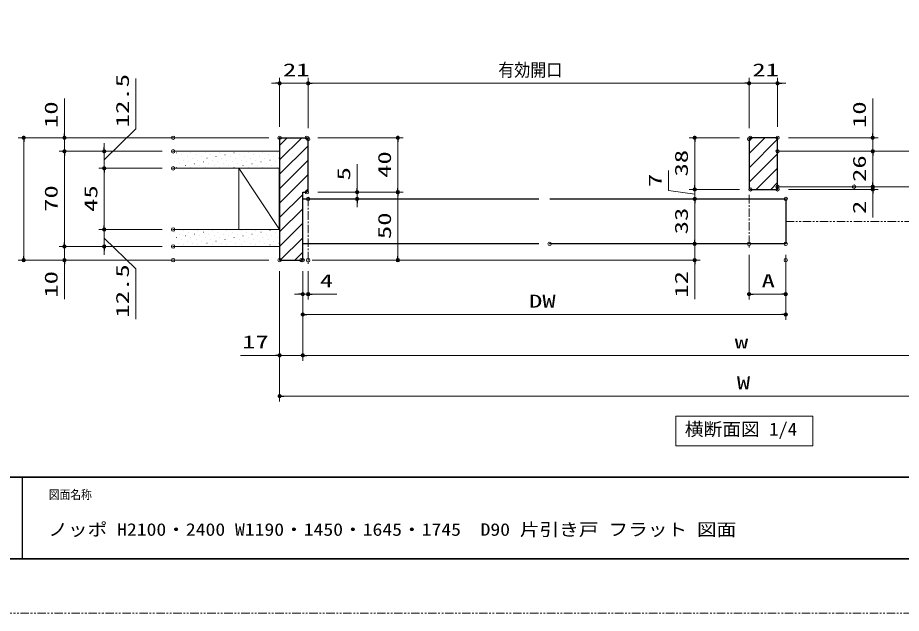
# Model space of a CAD drawing. Units: millimetres, scale not verified. Extents: x -1306 to 1306, y -607 to 607.
# Drawn here: x -896 to -246, y -594 to -156 of the extents above; entities that cross this region are included whole.
import ezdxf
from ezdxf.enums import TextEntityAlignment as Align

# ---------------------------------------------------------------- set-up
doc = ezdxf.new("R2010")
doc.units = ezdxf.units.MM
doc.header["$LTSCALE"] = 5
doc.header["$PDMODE"] = 32
doc.header["$PDSIZE"] = 2.5
doc.linetypes.add('USER1', pattern=[2.5, 1.25, -0.25, 0.25, -0.25, 0.25, -0.25])
doc.linetypes.add('USER3', pattern=[2, 1.25, -0.25, 0.25, -0.25])
for name, color, linetype, lineweight in [('0-1_線(黄)', 2, 'Continuous', 15), ('0-3_陰線', 4, 'USER1', 9), ('0-8_二点鎖線', 4, 'USER1', 9), ('0-C_中心線', 3, 'USER3', 9), ('0-D_線(白)', 7, 'Continuous', 30), ('1-1_寸法線', 3, 'Continuous', 13), ('1-2_ハッチング', 6, 'Continuous', 9), ('1-4_DEFPOINTS', 7, 'Continuous', 5), ('1-5_0', 3, 'Continuous', 25), ('1-7_図面枠', 7, 'Continuous', 35)]:
    doc.layers.add(name, color=color, linetype=linetype, lineweight=lineweight)
doc.styles.add('ＭＳ ゴシック', font='')
doc.styles.get('ＭＳ ゴシック').set_extended_font_data('MS Gothic')

# ---------------------------------------------------------------- blocks, each defined once
blk = doc.blocks.new('_DOT')
at = {"layer": '1-5_0'}
blk.add_line((-2.5, 0), (-5, 0), dxfattribs=at)
for points in [[(0, 0), (-2.5, 0), (-2.48, 0.313)], [(0, 0), (-2.48, -0.313), (-2.5, 0)], [(0, 0), (-2.48, 0.313), (-2.421, 0.622)], [(0, 0), (-2.421, -0.622), (-2.48, -0.313)], [(0, 0), (-2.421, 0.622), (-2.324, 0.92)], [(0, 0), (-2.324, -0.92), (-2.421, -0.622)], [(0, 0), (-2.324, 0.92), (-2.191, 1.204)], [(0, 0), (-2.191, -1.204), (-2.324, -0.92)], [(0, 0), (-2.191, 1.204), (-2.023, 1.469)], [(0, 0), (-2.023, -1.469), (-2.191, -1.204)], [(0, 0), (-2.023, 1.469), (-1.822, 1.711)], [(0, 0), (-1.822, -1.711), (-2.023, -1.469)], [(0, 0), (-1.822, 1.711), (-1.594, 1.926)], [(0, 0), (-1.594, -1.926), (-1.822, -1.711)], [(0, 0), (-1.594, 1.926), (-1.34, 2.111)], [(0, 0), (-1.34, -2.111), (-1.594, -1.926)], [(0, 0), (-1.34, 2.111), (-1.064, 2.262)], [(0, 0), (-1.064, -2.262), (-1.34, -2.111)], [(0, 0), (-1.064, 2.262), (-0.773, 2.378)], [(0, 0), (-0.773, -2.378), (-1.064, -2.262)], [(0, 0), (-0.773, 2.378), (-0.468, 2.456)], [(0, 0), (-0.468, -2.456), (-0.773, -2.378)], [(0, 0), (-0.468, 2.456), (-0.157, 2.495)], [(0, 0), (-0.157, -2.495), (-0.468, -2.456)], [(0, 0), (-0.157, 2.495), (0.157, 2.495)], [(0, 0), (0.157, -2.495), (-0.157, -2.495)], [(0, 0), (0.157, 2.495), (0.468, 2.456)], [(0, 0), (0.468, 2.456), (0.773, 2.378)], [(0, 0), (0.773, 2.378), (1.064, 2.262)], [(0, 0), (1.064, 2.262), (1.34, 2.111)], [(0, 0), (1.34, 2.111), (1.594, 1.926)], [(0, 0), (1.594, 1.926), (1.822, 1.711)], [(0, 0), (1.822, 1.711), (2.023, 1.469)], [(0, 0), (2.023, 1.469), (2.191, 1.204)], [(0, 0), (2.191, 1.204), (2.324, 0.92)], [(0, 0), (2.324, 0.92), (2.421, 0.622)], [(0, 0), (2.421, 0.622), (2.48, 0.313)], [(0, 0), (2.48, 0.313), (2.5, 0)], [(0, 0), (0.468, -2.456), (0.157, -2.495)], [(0, 0), (0.773, -2.378), (0.468, -2.456)], [(0, 0), (1.064, -2.262), (0.773, -2.378)], [(0, 0), (1.34, -2.111), (1.064, -2.262)], [(0, 0), (1.594, -1.926), (1.34, -2.111)], [(0, 0), (1.822, -1.711), (1.594, -1.926)], [(0, 0), (2.023, -1.469), (1.822, -1.711)], [(0, 0), (2.191, -1.204), (2.023, -1.469)], [(0, 0), (2.324, -0.92), (2.191, -1.204)], [(0, 0), (2.421, -0.622), (2.324, -0.92)], [(0, 0), (2.48, -0.313), (2.421, -0.622)], [(0, 0), (2.5, 0), (2.48, -0.313)]]:
    blk.add_solid(points, dxfattribs=at)

msp = doc.modelspace()

# ---------------------------------------------------------------- linework, layer by layer
at = {"layer": '0-1_線(黄)'}
for p, q in [((-703.468, -254.317), (-781.826, -254.317)), ((-336.991, -254.317), (-182.018, -254.317)), ((-703.468, -266.817), (-781.826, -266.817)), ((-733.468, -266.817), (-733.468, -311.817)), ((-733.468, -266.817), (-703.468, -311.817)), ((-336.991, -280.317), (-182.018, -280.317)), ((-703.468, -311.817), (-781.826, -311.817)), ((-703.468, -324.317), (-781.826, -324.317))]:
    msp.add_line(p, q, dxfattribs=at)
msp.add_lwpolyline([(-411.775, -448.942), (-311.03, -448.942), (-311.03, -470.777), (-411.775, -470.777)], close=True, dxfattribs=at)
at = {"layer": '0-3_陰線'}
msp.add_line((387.036, -594), (-1292.964, -594), dxfattribs=at)
at = {"layer": '0-8_二点鎖線'}
msp.add_line((-330.991, -305.817), (-182.018, -305.817), dxfattribs=at)
at = {"layer": '0-C_中心線'}
for p, q in [((-682.468, -288.317), (-682.468, -338.317)), ((-357.991, -286.317), (-357.991, -326.317))]:
    msp.add_line(p, q, dxfattribs=at)
at = {"layer": '0-D_線(白)'}
for p, q in [((-703.468, -244.317), (-683.468, -244.317)), ((-683.468, -244.317), (-682.468, -245.317)), ((-682.468, -283.317), (-682.468, -245.317)), ((-356.991, -244.317), (-357.991, -245.317)), ((-357.991, -245.317), (-357.991, -281.317)), ((-703.468, -311.817), (-703.468, -266.817)), ((-682.468, -283.317), (-683.468, -284.317)), ((-357.991, -281.317), (-356.991, -282.317)), ((-356.991, -282.317), (-336.991, -282.317)), ((-336.991, -280.317), (-336.941, -280.317)), ((-686.468, -289.317), (-512.73, -289.317)), ((-504.73, -289.317), (-330.991, -289.317)), ((-512.73, -322.317), (-686.468, -322.317)), ((-686.468, -333.317), (-687.468, -334.317))]:
    msp.add_line(p, q, dxfattribs=at)
for points in [[(-703.468, -244.317), (-703.468, -334.317), (-687.468, -334.317)], [(-336.991, -282.317), (-336.991, -244.317), (-356.991, -244.317)], [(-686.468, -333.317), (-686.468, -284.317), (-683.468, -284.317)], [(-330.991, -289.317), (-330.991, -322.317), (-504.73, -322.317)]]:
    msp.add_lwpolyline(points, dxfattribs=at)
at = {"layer": '1-1_寸法線'}
for p, q in [((-703.468, -236.317), (-703.468, -200.317)), ((-682.468, -237.317), (-682.468, -200.317)), ((-682.468, -237.317), (-682.468, -200.317)), ((-357.991, -237.317), (-357.991, -200.317)), ((-357.991, -237.317), (-357.991, -200.317)), ((-336.991, -236.317), (-336.991, -200.317)), ((-706.468, -204.317), (-709.468, -204.317)), ((-703.468, -204.317), (-682.468, -204.317)), ((-679.468, -204.317), (-676.468, -204.317)), ((-679.468, -204.317), (-360.991, -204.317)), ((-360.991, -204.317), (-363.991, -204.317)), ((-357.991, -204.317), (-336.991, -204.317)), ((-333.991, -204.317), (-330.991, -204.317)), ((-861.826, -241.317), (-861.826, -215.555)), ((-266.991, -241.317), (-266.991, -215.555)), ((-711.468, -244.317), (-895.826, -244.317)), ((-789.826, -244.317), (-865.826, -244.317)), ((-861.826, -254.317), (-861.826, -244.317)), ((-675.468, -244.317), (-612.468, -244.317)), ((-364.991, -244.317), (-401.991, -244.317)), ((-328.991, -244.317), (-262.991, -244.317)), ((-266.991, -254.317), (-266.991, -244.317)), ((-891.826, -247.317), (-891.826, -331.317)), ((-832.576, -251.317), (-832.576, -248.317)), ((-616.468, -247.317), (-616.468, -281.317)), ((-397.991, -247.317), (-397.991, -279.317)), ((-789.826, -254.317), (-865.826, -254.317)), ((-789.826, -254.317), (-865.826, -254.317)), ((-861.826, -257.317), (-861.826, -321.317)), ((-861.826, -257.317), (-861.826, -260.317)), ((-789.826, -254.317), (-836.576, -254.317)), ((-832.576, -266.817), (-832.576, -254.317)), ((-832.576, -266.817), (-832.576, -254.317)), ((-328.991, -254.317), (-262.991, -254.317)), ((-274.991, -254.317), (-270.991, -254.317)), ((-266.991, -257.317), (-266.991, -260.317)), ((-266.991, -257.317), (-266.991, -277.317)), ((-646.468, -281.317), (-646.468, -263.651)), ((-789.826, -266.817), (-836.576, -266.817)), ((-789.826, -266.817), (-836.576, -266.817)), ((-832.576, -269.817), (-832.576, -308.817)), ((-832.576, -269.817), (-832.576, -272.817)), ((-397.991, -279.317), (-397.991, -276.317)), ((-266.991, -277.317), (-266.991, -274.317)), ((-675.468, -284.317), (-612.468, -284.317)), ((-675.468, -284.317), (-612.468, -284.317)), ((-675.468, -284.317), (-642.468, -284.317)), ((-646.468, -289.317), (-646.468, -284.317)), ((-364.991, -282.317), (-401.991, -282.317)), ((-364.991, -282.317), (-401.991, -282.317)), ((-397.991, -282.317), (-397.991, -289.317)), ((-397.991, -282.317), (-397.991, -289.317)), ((-328.991, -280.317), (-262.991, -280.317)), ((-328.991, -282.317), (-262.991, -282.317)), ((-272.754, -280.317), (-262.991, -280.317)), ((-266.991, -280.317), (-266.991, -282.317)), ((-266.991, -285.317), (-266.991, -302.984)), ((-674.468, -289.317), (-642.468, -289.317)), ((-646.468, -292.317), (-646.468, -295.317)), ((-616.468, -287.317), (-616.468, -331.317)), ((-338.991, -289.317), (-401.991, -289.317)), ((-338.991, -289.317), (-401.991, -289.317)), ((-397.991, -292.317), (-397.991, -295.317)), ((-397.991, -292.317), (-397.991, -319.317)), ((-789.826, -311.817), (-836.576, -311.817)), ((-789.826, -311.817), (-836.576, -311.817)), ((-832.576, -308.817), (-832.576, -305.817)), ((-832.576, -324.317), (-832.576, -311.817)), ((-832.576, -324.317), (-832.576, -311.817)), ((-861.826, -321.317), (-861.826, -318.317)), ((-397.991, -319.317), (-397.991, -316.317)), ((-789.826, -324.317), (-865.826, -324.317)), ((-789.826, -324.317), (-865.826, -324.317)), ((-861.826, -324.317), (-861.826, -334.317)), ((-789.826, -324.317), (-836.576, -324.317)), ((-496.73, -322.317), (-393.991, -322.317)), ((-338.991, -322.317), (-401.991, -322.317)), ((-397.991, -322.317), (-397.991, -334.317)), ((-832.576, -327.317), (-832.576, -330.317)), ((-357.991, -330.317), (-357.991, -363.317)), ((-330.991, -330.317), (-330.991, -363.317)), ((-711.468, -334.317), (-895.826, -334.317)), ((-789.826, -334.317), (-865.826, -334.317)), ((-861.826, -337.317), (-861.826, -363.079)), ((-679.468, -334.317), (-612.468, -334.317)), ((-678.468, -334.317), (-393.991, -334.317)), ((-397.991, -337.317), (-397.991, -363.079)), ((-703.468, -342.317), (-703.468, -408.317)), ((-703.468, -342.317), (-703.468, -438.317)), ((-686.468, -342.317), (-686.468, -408.317)), ((-686.468, -342.386), (-686.468, -408.317)), ((-686.468, -342.386), (-686.468, -363.317)), ((-686.468, -342.386), (-686.468, -378.317)), ((-682.468, -342.317), (-682.468, -363.317)), ((-330.991, -342.317), (-330.991, -378.317)), ((-689.468, -359.317), (-692.468, -359.317)), ((-686.468, -359.317), (-682.468, -359.317)), ((-679.468, -359.317), (-661.325, -359.317)), ((-354.991, -359.317), (-333.991, -359.317)), ((-683.468, -374.317), (-333.991, -374.317)), ((-706.468, -404.317), (-732.23, -404.317)), ((-686.468, -404.317), (-703.468, -404.317)), ((-683.468, -404.317), (-680.468, -404.317)), ((-683.468, -404.317), (-43.046, -404.317)), ((-700.468, -434.317), (-22.046, -434.317))]:
    msp.add_line(p, q, dxfattribs=at)
for points in [[(-832.576, -260.567), (-809.316, -237.772), (-809.316, -200.725)], [(-397.991, -285.817), (-417.317, -283.138), (-417.317, -268.471)], [(-832.576, -318.067), (-809.316, -340.673), (-809.316, -377.72)]]:
    msp.add_lwpolyline(points, dxfattribs=at)
at = {"layer": '1-2_ハッチング'}
for p, q in [((-703.468, -249.95), (-697.836, -244.317)), ((-703.468, -260.556), (-687.229, -244.317)), ((-357.991, -255.851), (-346.458, -244.317)), ((-357.991, -266.457), (-336.991, -245.457)), ((-703.468, -271.163), (-682.468, -250.163)), ((-779.512, -255.486), (-779.462, -255.486)), ((-778.186, -259.463), (-778.136, -259.463)), ((-775.534, -256.812), (-775.484, -256.812)), ((-771.557, -258.138), (-771.507, -258.138)), ((-768.905, -255.486), (-768.855, -255.486)), ((-767.579, -259.463), (-767.529, -259.463)), ((-764.928, -256.812), (-764.878, -256.812)), ((-760.95, -258.138), (-760.9, -258.138)), ((-758.298, -255.486), (-758.248, -255.486)), ((-756.973, -259.463), (-756.923, -259.463)), ((-754.321, -256.812), (-754.271, -256.812)), ((-750.343, -258.138), (-750.293, -258.138)), ((-747.692, -255.486), (-747.642, -255.486)), ((-746.366, -259.463), (-746.316, -259.463)), ((-743.714, -256.812), (-743.664, -256.812)), ((-739.737, -258.138), (-739.687, -258.138)), ((-737.085, -255.486), (-737.035, -255.486)), ((-735.759, -259.463), (-735.709, -259.463)), ((-733.108, -256.812), (-733.058, -256.812)), ((-729.13, -258.138), (-729.08, -258.138)), ((-726.479, -255.486), (-726.429, -255.486)), ((-725.153, -259.463), (-725.103, -259.463)), ((-722.501, -256.812), (-722.451, -256.812)), ((-718.524, -258.138), (-718.474, -258.138)), ((-715.872, -255.486), (-715.822, -255.486)), ((-714.546, -259.463), (-714.496, -259.463)), ((-711.895, -256.812), (-711.845, -256.812)), ((-707.917, -258.138), (-707.867, -258.138)), ((-705.265, -255.486), (-705.215, -255.486)), ((-703.94, -259.463), (-703.89, -259.463)), ((-357.991, -277.064), (-336.991, -256.064)), ((-780.837, -262.115), (-780.787, -262.115)), ((-779.512, -266.092), (-779.462, -266.092)), ((-776.86, -263.441), (-776.81, -263.441)), ((-774.208, -260.789), (-774.158, -260.789)), ((-772.883, -264.767), (-772.833, -264.767)), ((-770.231, -262.115), (-770.181, -262.115)), ((-768.905, -266.092), (-768.855, -266.092)), ((-766.253, -263.441), (-766.203, -263.441)), ((-763.602, -260.789), (-763.552, -260.789)), ((-762.276, -264.767), (-762.226, -264.767)), ((-759.624, -262.115), (-759.574, -262.115)), ((-758.298, -266.092), (-758.248, -266.092)), ((-755.647, -263.441), (-755.597, -263.441)), ((-752.995, -260.789), (-752.945, -260.789)), ((-751.669, -264.767), (-751.619, -264.767)), ((-749.018, -262.115), (-748.968, -262.115)), ((-747.692, -266.092), (-747.642, -266.092)), ((-745.04, -263.441), (-744.99, -263.441)), ((-742.389, -260.789), (-742.339, -260.789)), ((-741.063, -264.767), (-741.013, -264.767)), ((-738.411, -262.115), (-738.361, -262.115)), ((-737.085, -266.092), (-737.035, -266.092)), ((-734.434, -263.441), (-734.384, -263.441)), ((-731.782, -260.789), (-731.732, -260.789)), ((-730.456, -264.767), (-730.406, -264.767)), ((-727.804, -262.115), (-727.754, -262.115)), ((-726.479, -266.092), (-726.429, -266.092)), ((-723.827, -263.441), (-723.777, -263.441)), ((-721.175, -260.789), (-721.125, -260.789)), ((-719.85, -264.767), (-719.8, -264.767)), ((-717.198, -262.115), (-717.148, -262.115)), ((-715.872, -266.092), (-715.822, -266.092)), ((-713.22, -263.441), (-713.17, -263.441)), ((-710.569, -260.789), (-710.519, -260.789)), ((-709.243, -264.767), (-709.193, -264.767)), ((-706.591, -262.115), (-706.541, -262.115)), ((-705.265, -266.092), (-705.215, -266.092)), ((-703.468, -281.769), (-682.468, -260.769)), ((-703.468, -292.376), (-682.468, -271.376)), ((-352.638, -282.317), (-336.991, -266.67)), ((-342.031, -282.317), (-336.991, -277.277)), ((-703.468, -302.983), (-686.468, -285.983)), ((-684.803, -284.317), (-682.468, -281.983)), ((-703.468, -313.589), (-686.468, -296.589)), ((-703.468, -324.196), (-686.468, -307.196)), ((-780.837, -313.788), (-780.787, -313.788)), ((-779.512, -317.765), (-779.462, -317.765)), ((-776.86, -315.113), (-776.81, -315.113)), ((-774.208, -312.462), (-774.158, -312.462)), ((-772.883, -316.439), (-772.833, -316.439)), ((-770.231, -313.788), (-770.181, -313.788)), ((-768.905, -317.765), (-768.855, -317.765)), ((-766.253, -315.113), (-766.203, -315.113)), ((-763.602, -312.462), (-763.552, -312.462)), ((-762.276, -316.439), (-762.226, -316.439)), ((-759.624, -313.788), (-759.574, -313.788)), ((-758.298, -317.765), (-758.248, -317.765)), ((-755.647, -315.113), (-755.597, -315.113)), ((-752.995, -312.462), (-752.945, -312.462)), ((-751.669, -316.439), (-751.619, -316.439)), ((-749.018, -313.788), (-748.968, -313.788)), ((-747.692, -317.765), (-747.642, -317.765)), ((-745.04, -315.113), (-744.99, -315.113)), ((-742.389, -312.462), (-742.339, -312.462)), ((-741.063, -316.439), (-741.013, -316.439)), ((-738.411, -313.788), (-738.361, -313.788)), ((-737.085, -317.765), (-737.035, -317.765)), ((-734.434, -315.113), (-734.384, -315.113)), ((-731.782, -312.462), (-731.732, -312.462)), ((-730.456, -316.439), (-730.406, -316.439)), ((-727.804, -313.788), (-727.754, -313.788)), ((-726.479, -317.765), (-726.429, -317.765)), ((-723.827, -315.113), (-723.777, -315.113)), ((-721.175, -312.462), (-721.125, -312.462)), ((-719.85, -316.439), (-719.8, -316.439)), ((-717.198, -313.788), (-717.148, -313.788)), ((-715.872, -317.765), (-715.822, -317.765)), ((-713.22, -315.113), (-713.17, -315.113)), ((-710.569, -312.462), (-710.519, -312.462)), ((-709.243, -316.439), (-709.193, -316.439)), ((-706.591, -313.788), (-706.541, -313.788)), ((-705.265, -317.765), (-705.215, -317.765)), ((-702.983, -334.317), (-686.468, -317.802)), ((-778.186, -321.743), (-778.136, -321.743)), ((-775.534, -319.091), (-775.484, -319.091)), ((-774.208, -323.068), (-774.158, -323.068)), ((-771.557, -320.417), (-771.507, -320.417)), ((-767.579, -321.743), (-767.529, -321.743)), ((-764.928, -319.091), (-764.878, -319.091)), ((-763.602, -323.068), (-763.552, -323.068)), ((-760.95, -320.417), (-760.9, -320.417)), ((-756.973, -321.743), (-756.923, -321.743)), ((-754.321, -319.091), (-754.271, -319.091)), ((-752.995, -323.068), (-752.945, -323.068)), ((-750.343, -320.417), (-750.293, -320.417)), ((-746.366, -321.743), (-746.316, -321.743)), ((-743.714, -319.091), (-743.664, -319.091)), ((-742.389, -323.068), (-742.339, -323.068)), ((-739.737, -320.417), (-739.687, -320.417)), ((-735.759, -321.743), (-735.709, -321.743)), ((-733.108, -319.091), (-733.058, -319.091)), ((-731.782, -323.068), (-731.732, -323.068)), ((-729.13, -320.417), (-729.08, -320.417)), ((-725.153, -321.743), (-725.103, -321.743)), ((-722.501, -319.091), (-722.451, -319.091)), ((-721.175, -323.068), (-721.125, -323.068)), ((-718.524, -320.417), (-718.474, -320.417)), ((-714.546, -321.743), (-714.496, -321.743)), ((-711.895, -319.091), (-711.845, -319.091)), ((-710.569, -323.068), (-710.519, -323.068)), ((-707.917, -320.417), (-707.867, -320.417)), ((-703.94, -321.743), (-703.89, -321.743)), ((-692.377, -334.317), (-686.468, -328.409))]:
    msp.add_line(p, q, dxfattribs=at)
at = {"layer": '1-4_DEFPOINTS'}
for p in [(-682.468, -204.317), (-357.991, -204.317), (-336.991, -204.317), (-781.826, -244.317), (-703.468, -244.317), (-703.468, -244.317), (-683.468, -244.317), (-682.468, -245.317), (-357.991, -245.317), (-356.991, -244.317), (-336.991, -244.317), (-336.991, -244.317), (-861.826, -254.317), (-781.826, -254.317), (-336.991, -254.317), (-266.991, -254.317), (-266.991, -254.317), (-832.576, -266.817), (-781.826, -266.817), (-336.991, -280.317), (-280.754, -280.317), (-266.991, -280.317), (-683.468, -284.317), (-616.468, -284.317), (-397.991, -282.317), (-356.991, -282.317), (-336.991, -282.317), (-266.991, -282.317), (-682.468, -289.317), (-646.468, -289.317), (-397.991, -289.317), (-330.991, -289.317), (-832.576, -311.817), (-781.826, -311.817), (-861.826, -324.317), (-832.576, -324.317), (-781.826, -324.317), (-504.73, -322.317), (-397.991, -322.317), (-357.991, -322.317), (-330.991, -322.317), (-330.991, -322.317), (-891.826, -334.317), (-861.826, -334.317), (-781.826, -334.317), (-703.468, -334.317), (-703.468, -334.317), (-687.468, -334.317), (-686.468, -334.317), (-686.468, -334.317), (-686.468, -334.386), (-682.468, -334.317), (-616.468, -334.317), (-397.991, -334.317), (-330.991, -334.317), (-682.468, -359.317), (-330.991, -359.317), (-330.991, -374.317), (-686.468, -404.317)]:
    msp.add_point(p, dxfattribs=at)
at = {"layer": '1-5_0', "color": 7}
msp.add_line((-892.964, -494), (-892.964, -554), dxfattribs=at)
msp.add_line((-892.964, -494), (-892.964, -554), dxfattribs=at)
at = {"layer": '1-7_図面枠'}
msp.add_line((-1252.964, -494), (347.036, -494), dxfattribs=at)
msp.add_lwpolyline([(-1252.964, -554), (347.036, -554), (347.036, 554), (-1252.964, 554)], close=True, dxfattribs=at)

# ---------------------------------------------------------------- block references
at = {"layer": '1-1_寸法線', "xscale": 0.6, "yscale": 0.6}
for p in [(-703.468, -204.317), (-357.991, -204.317), (-357.991, -204.317), (-686.468, -359.317), (-330.991, -359.317), (-330.991, -374.317), (-703.468, -404.317)]:
    msp.add_blockref('_DOT', p, dxfattribs=at)
for p, rotation in [((-682.468, -204.317), 180), ((-682.468, -204.317), 180), ((-336.991, -204.317), 180), ((-891.826, -244.317), 90), ((-861.826, -244.317), 270), ((-616.468, -244.317), 90), ((-397.991, -244.317), 90), ((-266.991, -244.317), 270), ((-861.826, -254.317), 90), ((-861.826, -254.317), 90), ((-832.576, -254.317), 270), ((-266.991, -254.317), 90), ((-266.991, -254.317), 90), ((-832.576, -266.817), 90), ((-832.576, -266.817), 90), ((-397.991, -282.317), 270), ((-397.991, -282.317), 270), ((-266.991, -280.317), 270), ((-266.991, -280.317), 270), ((-646.468, -284.317), 270), ((-616.468, -284.317), 270), ((-616.468, -284.317), 90), ((-266.991, -282.317), 90), ((-646.468, -289.317), 90), ((-397.991, -289.317), 90), ((-397.991, -289.317), 90), ((-832.576, -311.817), 270), ((-832.576, -311.817), 270), ((-861.826, -324.317), 270), ((-861.826, -324.317), 270), ((-832.576, -324.317), 90), ((-397.991, -322.317), 270), ((-397.991, -322.317), 270), ((-891.826, -334.317), 270), ((-616.468, -334.317), 270), ((-861.826, -334.317), 90), ((-397.991, -334.317), 90), ((-682.468, -359.317), 180), ((-357.991, -359.317), 180), ((-686.468, -374.317), 180), ((-686.468, -404.317), 180), ((-686.468, -404.317), 180), ((-703.468, -434.317), 180)]:
    msp.add_blockref('_DOT', p, dxfattribs=dict(at, rotation=rotation))

# ---------------------------------------------------------------- texts
at = {"layer": '0-1_線(黄)', "style": 'ＭＳ ゴシック', "width": 1.05}
msp.add_text('横断面図 1/4', height=9.621, dxfattribs=at).set_placement((-405.248, -466.32), align=Align.BOTTOM_LEFT)
at = {"layer": '1-1_寸法線', "style": 'ＭＳ ゴシック'}
for s, width, p in [('有効開口', 0.9, (-542.593, -202.168)), ('21', 1.5, (-701.063, -202.168)), ('21', 1.5, (-355.586, -202.168)), ('4', 1.5, (-673.897, -357.168)), ('A', 1.5, (-348.777, -357.168)), ('DW', 1.5, (-519.92, -372.168)), ('17', 1.5, (-731.087, -402.168)), ('w', 1.5, (-368.495, -402.168)), ('W', 1.5, (-366.971, -432.168))]:
    msp.add_text(s, height=9.604, dxfattribs=dict(at, width=width)).set_placement(p, align=Align.BOTTOM_LEFT)
at = {"layer": '1-1_寸法線', "style": 'ＭＳ ゴシック', "width": 1.5}
for s, p in [('12.5', (-811.466, -236.63)), ('10', (-863.976, -237.174)), ('10', (-269.141, -237.174)), ('40', (-618.618, -273.841)), ('38', (-400.141, -272.841)), ('26', (-269.141, -276.841)), ('5', (-648.618, -275.746)), ('7', (-419.466, -280.566)), ('70', (-863.976, -298.841)), ('45', (-834.726, -298.841)), ('2', (-269.141, -300.413)), ('33', (-400.141, -315.341)), ('50', (-618.618, -318.841)), ('10', (-863.976, -361.936)), ('12.5', (-811.466, -376.578)), ('12', (-400.141, -361.936))]:
    msp.add_text(s, height=9.604, rotation=90, dxfattribs=at).set_placement(p, align=Align.BOTTOM_LEFT)
at = {"layer": '1-7_図面枠', "style": 'ＭＳ ゴシック'}
for s, height, width, p in [('図面名称', 6.452, 0.9, (-873.367, -511.963)), ('ノッポ H2100・2400 W1190・1450・1645・1745  D90 片引き戸 フラット 図面', 9.236, 1.15, (-873.76, -539.776))]:
    msp.add_text(s, height=height, dxfattribs=dict(at, width=width)).set_placement(p, align=Align.BOTTOM_LEFT)

doc.saveas('drawing.dxf')
